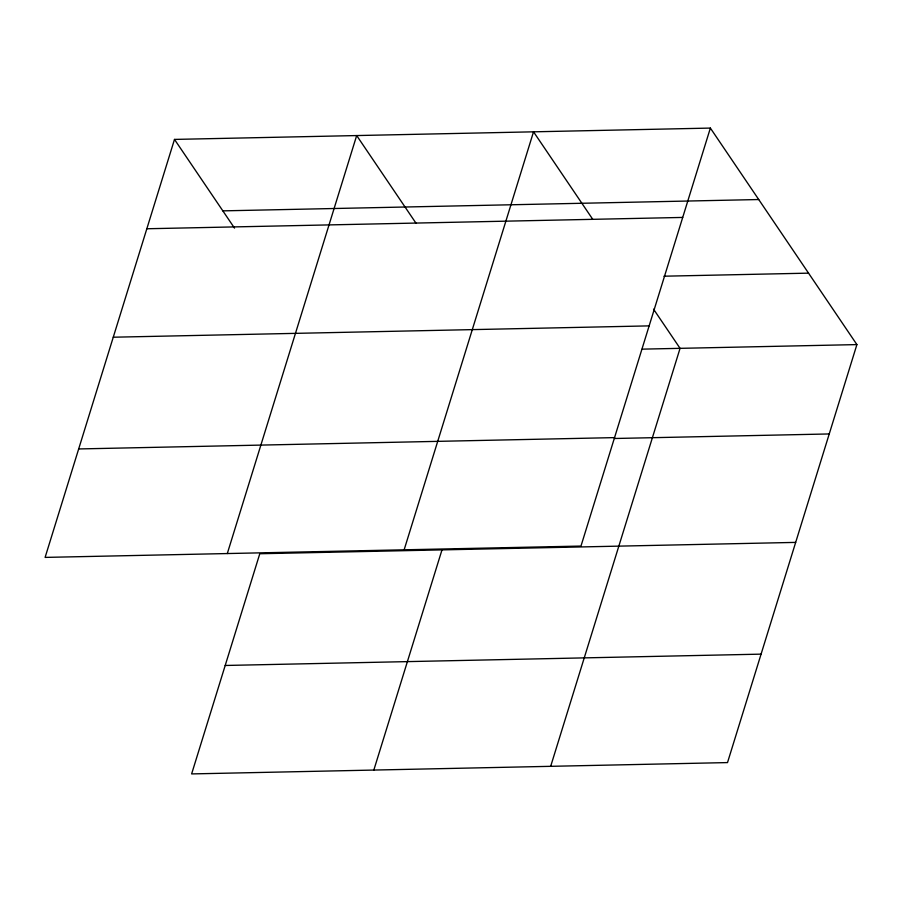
<?xml version="1.0" encoding="UTF-8"?>
<svg xmlns="http://www.w3.org/2000/svg" width="902" height="902" viewBox="0 0 902 902"><rect width="100%" height="100%" fill="white"/><g stroke="black" fill="none" stroke-linecap="round" stroke-linejoin="round"><path stroke-width="1.35" d="M174.492 139.415L45.1 557.402L580.978 546.071L710.37 128.084L174.492 139.415L234.52 228.116M227.304 553.546L356.685 135.559L415.946 223.11M404.141 549.803L533.533 131.816L592.783 219.378M373.823 770.071L441.991 549.882M550.671 766.328L680.063 348.341L653.544 309.16M710.37 128.084L856.9 344.598L727.508 762.585L191.63 773.916L259.787 553.738L795.665 542.395M222.839 210.865L758.729 199.534M146.834 228.758L682.713 217.427M663.985 276.204L808.542 273.148M113.257 337.213L649.147 325.881M642.168 349.142L856.9 344.598M78.666 448.948L614.555 437.617M614.51 438.496L829.242 433.952M225.196 665.473L761.085 654.142"/></g></svg>
